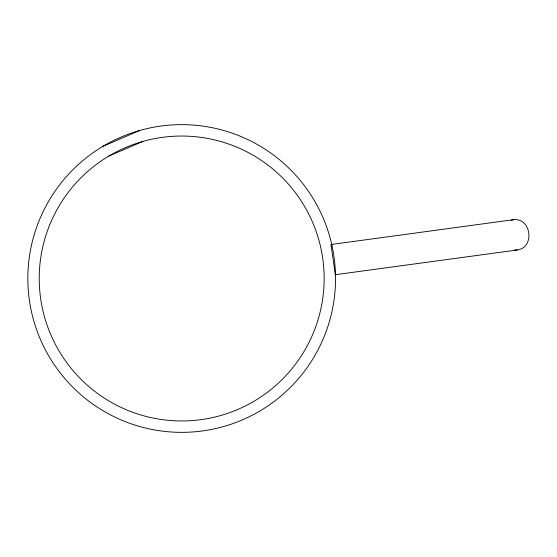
<?xml version="1.0" encoding="UTF-8"?>
<svg xmlns="http://www.w3.org/2000/svg" width="557" height="557" viewBox="0 0 557 557"><rect width="100%" height="100%" fill="white"/><g stroke="black" fill="none" stroke-linecap="round" stroke-linejoin="round"><path stroke-width="0.84" d="M335.3 274.705L517.3 249.982C535.18 247.552 531.281 217.334 513.324 219.716L331.004 244.523L335.3 274.74M102.864 146.373L139.744 130.47A153.857 153.857 0 0 1 330.858 316.188A153.857 153.857 0 0 1 74.464 388.835A153.857 153.857 0 0 1 139.744 130.47M108.699 156.155L142.85 141.436A142.46 142.46 0 0 1 319.809 313.396A142.46 142.46 0 0 1 82.408 380.668A142.46 142.46 0 0 1 142.85 141.436M511.222 220.314L513.324 219.716M514.389 249.961L517.3 249.982M331.004 244.523L332.633 244.822"/></g></svg>
